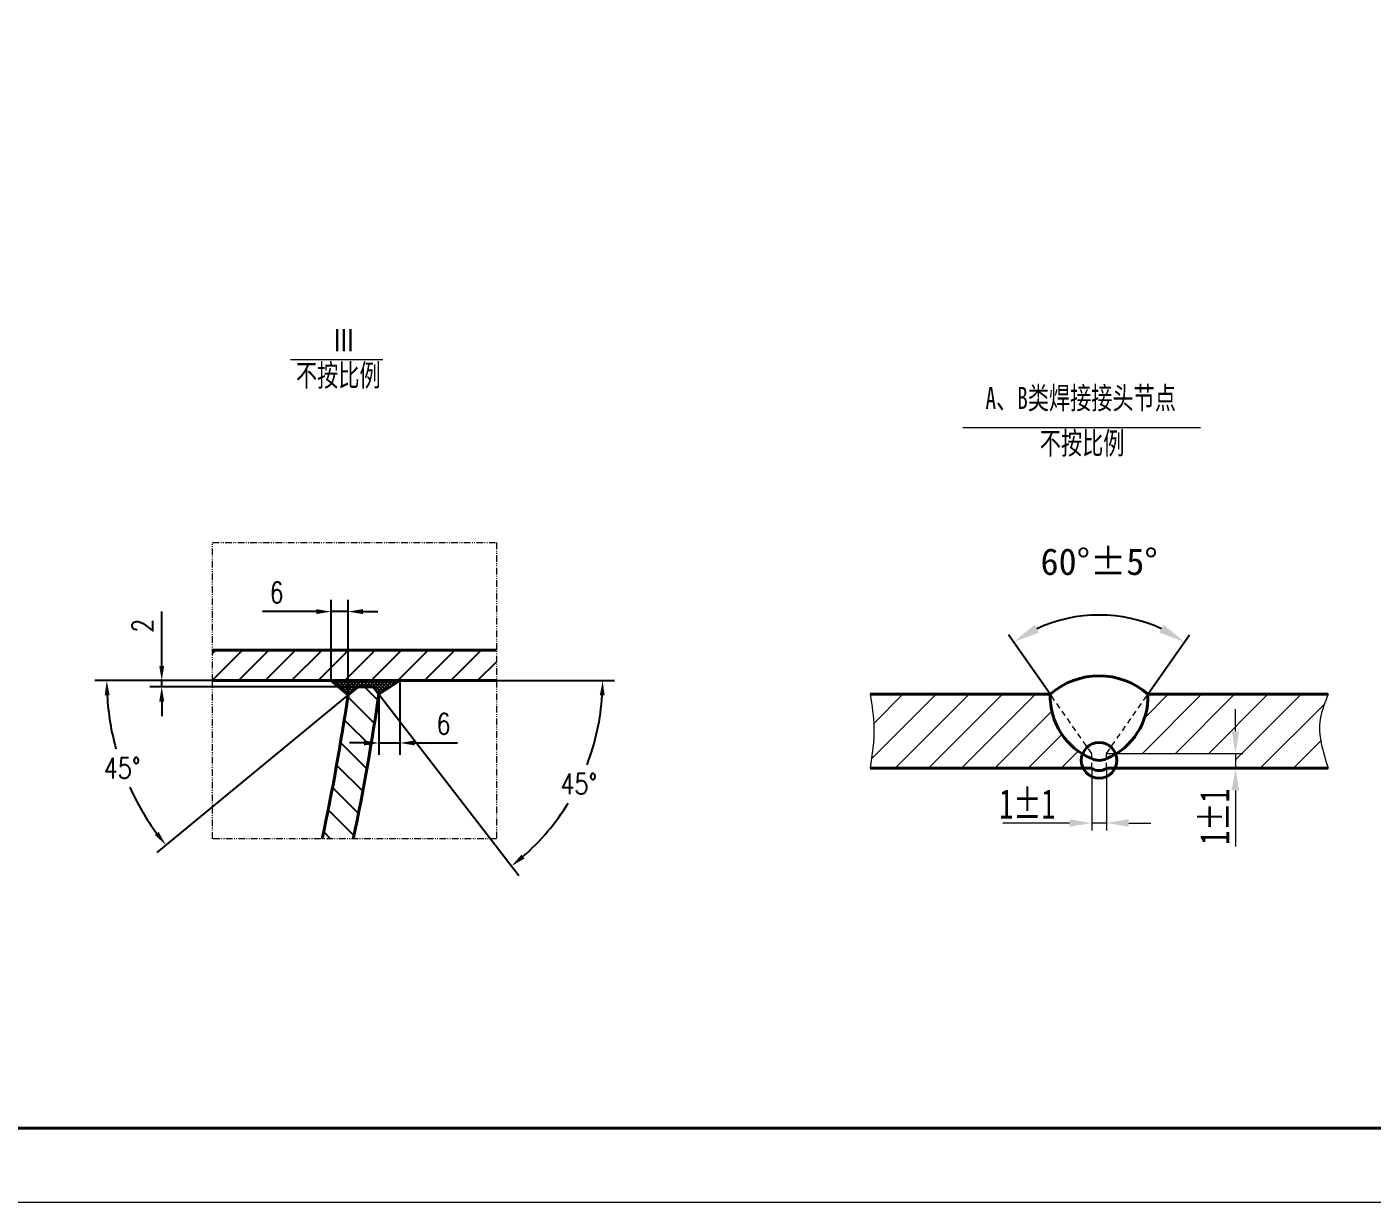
# Model space of a CAD drawing. Extents: x -15853 to 3578, y -6535 to 2458.
# Drawn here: x -14033 to -12213, y -6535 to -4945 of the extents above; entities that cross this region are included whole.
import ezdxf

# ---------------------------------------------------------------- set-up
doc = ezdxf.new("R2010")
doc.units = 0
doc.header["$LTSCALE"] = 10
doc.header["$PDMODE"] = 1
doc.linetypes.add('JXX-S', pattern=[1.7000000000000002, 0.9, -0.2, 0.1, -0.2, 0.1, -0.2])
doc.linetypes.add('XX-L', pattern=[1.25, 0.75, -0.5])
doc.layers.get('Defpoints').update_dxf_attribs({"linetype": 'CONTINUOUS'})
doc.layers.add('5剖面线层', color=2, linetype='CONTINUOUS')
doc.layers.add('7标注层', color=4, linetype='CONTINUOUS')
for name, color, linetype, lineweight in [('A 粗实线', 1, 'CONTINUOUS', 40), ('B 细实线', 7, 'CONTINUOUS', 18), ('G 长虚线', 6, 'XX-L', 20), ('H 短双点线', 3, 'JXX-S', 18), ('J 标注尺寸', 2, 'CONTINUOUS', 18)]:
    doc.layers.add(name, color=color, linetype=linetype, lineweight=lineweight)
doc.styles.add('HZTXT', font='SIMFANG.TTF', dxfattribs={"width": 0.75})
doc.styles.get("Standard").update_dxf_attribs({"font": 'SIMFANG.TTF'})
doc.styles.add('style2', font='SIMFANG.TTF', dxfattribs={"width": 0.7})
doc.styles.add('TH_GBDIM', font='romans.shx', dxfattribs={"width": 0.8, "bigfont": 'gbcbig.shx'})
doc.styles.add('标题中文', font='SIMFANG.TTF', dxfattribs={"width": 0.7})
doc.dimstyles.new('TH_GBDIM', dxfattribs={"dimscale": 8, "dimtxt": 3.5, "dimasz": 2.5, "dimexe": 2, "dimexo": 0, "dimgap": 1.5, "dimtad": 1, "dimdec": 1, "dimzin": 0, "dimdsep": 46, "dimtxsty": 'TH_GBDIM', "dimcen": 2.5, "dimclrd": 130, "dimclre": 130, "dimclrt": 3, "dimadec": 0, "dimazin": 0, "dimtfac": 0.714286, "dimtdec": 1, "dimtmove": 0, "dimatfit": 3, "dimfxl": 0, "dimtolj": 1, "dimtzin": 0, "dimlwd": -1, "dimlwe": -1, "dimarcsym": 0})
doc.dimstyles.new('通用标注4.0', dxfattribs={"dimscale": 12, "dimtxt": 3, "dimasz": 3, "dimexe": 1, "dimexo": 0, "dimgap": 1, "dimtad": 1, "dimdec": 0, "dimzin": 0, "dimdsep": 46, "dimtxsty": 'Standard', "dimcen": 0, "dimadec": 0, "dimazin": 0, "dimtfac": 0.375, "dimtdec": 0, "dimtmove": 2, "dimatfit": 3, "dimfxl": 0, "dimtzin": 0, "dimarcsym": 0})

# ---------------------------------------------------------------- blocks, each defined once
blk = doc.blocks.new('*D233')
at = {"layer": 'Defpoints', "color": 0}
for p in [(-12541.21486911778, -5744.714689745127), (-12647.99907821756, -5847.870911009006), (-12515.96587210399, -5847.870911009006), (-12591.98247516077, -5927.870911009006), (-12571.98247516077, -5927.870911009006)]:
    blk.add_point(p, dxfattribs=at)
at = {"layer": 'J 标注尺寸', "color": 0, "lineweight": -2}
for p, q in [((-12647.99907821756, -5847.870911009006), (-12704.49994345523, -5767.179312940634)), ((-12515.96587210399, -5847.870911009006), (-12459.46500686632, -5767.179312940635))]:
    blk.add_line(p, q, dxfattribs=at)
blk.add_arc((-12581.98247516077, -5942.152391076424), 201.6026875055578, 65.2448952610282, 114.7551047389717, dxfattribs=at)
at = {"layer": 'J 标注尺寸', "color": 0}
for points in [[(-12663.41282646504, -5764.278359051686), (-12669.39060323674, -5753.87325526231), (-12697.61702621902, -5777.009137472101)], [(-12494.57434708481, -5753.873255262311), (-12500.55212385651, -5764.278359051687), (-12466.34792410253, -5777.009137472102)]]:
    blk.add_solid(points, dxfattribs=at)
at = {"layer": 'J 标注尺寸', "color": 0, "insert": (-12581.98247516077, -5668.549703570867), "char_height": 36, "attachment_point": 5}
blk.add_mtext('60°±5°', dxfattribs=at)
blk = doc.blocks.new('*D238')
at = {"layer": '7标注层', "color": 130}
for p, q in [((-13850.4135408388, -5809.36163178996), (-13850.4135408388, -5735.561631789959)), ((-13575.30551082869, -5829.36163178996), (-13866.4135408388, -5829.36163178996)), ((-13575.07623646766, -5837.590203218531), (-13866.4135408388, -5837.590203218531)), ((-13850.4135408388, -5837.590203218531), (-13850.4135408388, -5829.36163178996)), ((-13850.4135408388, -5857.590203218531), (-13850.4135408388, -5877.590203218531))]:
    blk.add_line(p, q, dxfattribs=at)
for points in [[(-13853.74687417214, -5809.36163178996), (-13847.08020750547, -5809.36163178996), (-13850.4135408388, -5829.36163178996)], [(-13853.74687417214, -5857.590203218531), (-13847.08020750547, -5857.590203218531), (-13850.4135408388, -5837.590203218531)]]:
    blk.add_solid(points, dxfattribs=at)
at = {"layer": 'Defpoints', "color": 0}
for p in [(-13850.4135408388, -5829.36163178996), (-13575.30551082869, -5829.36163178996), (-13575.07623646766, -5837.590203218531)]:
    blk.add_point(p, dxfattribs=at)
at = {"layer": '7标注层', "color": 3, "insert": (-13876.4135408388, -5755.028298456628), "char_height": 28, "attachment_point": 5, "rotation": 90, "style": 'TH_GBDIM'}
blk.add_mtext('\\A1;2{}{}', dxfattribs=at)
blk = doc.blocks.new('*D237')
at = {"layer": '7标注层', "color": 130}
for p, q in [((-13781.54937060379, -5829.36163178996), (-13940.79038600709, -5829.36163178996)), ((-13598.18452266785, -5848.425289352708), (-13857.15232879784, -6062.125138089052))]:
    blk.add_line(p, q, dxfattribs=at)
for start, end in [(183.2772272151286, 195.2962769926213), (204.3623525083714, 216.2521711181009)]:
    blk.add_arc((-13575.08261779973, -5829.36163178996), 349.7077682073567, start, end, dxfattribs=at)
for points in [[(-13927.55045015943, -5849.448770884068), (-13920.88650968824, -5849.258135522983), (-13924.79038600709, -5829.361631789959)], [(-13854.46411499854, -6034.110701455711), (-13859.72533416082, -6038.20508997793), (-13844.81155901302, -6051.941553203665)]]:
    blk.add_solid(points, dxfattribs=at)
at = {"layer": 'Defpoints', "color": 0}
for p in [(-13781.54937060379, -5829.36163178996), (-13585.05424437337, -5837.590203218531), (-13397.61104399751, -5829.361631789959), (-13598.18452266785, -5848.425289352708), (-13915.58349476681, -5909.077853032692)]:
    blk.add_point(p, dxfattribs=at)
at = {"layer": '7标注层', "color": 3, "insert": (-13904.18885383697, -5947.618168801531), "char_height": 28, "attachment_point": 5, "style": 'TH_GBDIM'}
blk.add_mtext('\\A1;45%%d{}{}', dxfattribs=at)
blk = doc.blocks.new('*D236')
at = {"layer": '7标注层', "color": 130}
for p, q in [((-13397.61104399751, -5829.36163178996), (-13237.72561937561, -5829.36163178996)), ((-13556.48552337434, -5847.64215950194), (-13367.22677565514, -6092.881859425241))]:
    blk.add_line(p, q, dxfattribs=at)
for start, end in [(338.9615092248565, 356.383012504346), (311.2754212394314, 328.4594769735976)]:
    blk.add_arc((-13570.5931486222, -5829.36163178996), 316.8675292465881, start, end, dxfattribs=at)
for points in [[(-13257.68847094102, -5849.246473217079), (-13251.02512498815, -5849.456866080069), (-13253.72561937561, -5829.36163178996)], [(-13359.44341360207, -6070.075839038881), (-13363.6809650286, -6064.929228275295), (-13377.00202160609, -6080.215187936711)]]:
    blk.add_solid(points, dxfattribs=at)
at = {"layer": 'Defpoints', "color": 0}
for p in [(-13781.54937060379, -5829.36163178996), (-13564.24291607593, -5837.590203218532), (-13397.61104399751, -5829.36163178996), (-13556.48552337434, -5847.64215950194), (-13310.69586074109, -6010.630577952499)]:
    blk.add_point(p, dxfattribs=at)
at = {"layer": '7标注层', "color": 3, "insert": (-13286.20980417979, -5969.115502915559), "char_height": 28, "attachment_point": 5, "style": 'TH_GBDIM'}
blk.add_mtext('\\A1;45%%d{}{}', dxfattribs=at)
blk = doc.blocks.new('*D235')
at = {"layer": '7标注层', "color": 130}
for p, q in [((-13621.28642753597, -5829.36163178996), (-13621.28642753597, -5719.915560815718)), ((-13598.18452266785, -5848.425289352708), (-13598.18452266785, -5719.915560815718)), ((-13641.28642753597, -5735.915560815718), (-13713.88642753597, -5735.915560815718)), ((-13598.18452266785, -5735.915560815718), (-13621.28642753597, -5735.915560815718)), ((-13578.18452266785, -5735.915560815718), (-13558.18452266785, -5735.915560815718))]:
    blk.add_line(p, q, dxfattribs=at)
for points in [[(-13641.28642753597, -5732.582227482385), (-13641.28642753597, -5739.248894149051), (-13621.28642753597, -5735.915560815718)], [(-13578.18452266785, -5732.582227482385), (-13578.18452266785, -5739.248894149051), (-13598.18452266785, -5735.915560815718)]]:
    blk.add_solid(points, dxfattribs=at)
at = {"layer": 'Defpoints', "color": 0}
for p in [(-13621.28642753597, -5735.915560815718), (-13621.28642753597, -5829.36163178996), (-13598.18452266785, -5848.425289352708)]:
    blk.add_point(p, dxfattribs=at)
at = {"layer": '7标注层', "color": 3, "insert": (-13694.95309420263, -5709.915560815718), "char_height": 28, "attachment_point": 5, "style": 'TH_GBDIM'}
blk.add_mtext('\\A1;6{}{}', dxfattribs=at)
blk = doc.blocks.new('*D234')
at = {"layer": '7标注层', "color": 130}
for p, q in [((-13528.01073291335, -5829.36163178996), (-13528.01073291335, -5929.683716453563)), ((-13556.48552337433, -5847.64215950194), (-13556.48552337433, -5929.683716453563)), ((-13576.48552337433, -5913.683716453563), (-13596.48552337433, -5913.683716453563)), ((-13556.48552337433, -5913.683716453563), (-13528.01073291335, -5913.683716453563)), ((-13508.01073291335, -5913.683716453563), (-13450.14406624668, -5913.683716453563))]:
    blk.add_line(p, q, dxfattribs=at)
for points in [[(-13576.48552337433, -5910.35038312023), (-13576.48552337433, -5917.017049786896), (-13556.48552337433, -5913.683716453563)], [(-13508.01073291335, -5910.35038312023), (-13508.01073291335, -5917.017049786896), (-13528.01073291335, -5913.683716453563)]]:
    blk.add_solid(points, dxfattribs=at)
at = {"layer": 'Defpoints', "color": 0}
for p in [(-13528.01073291335, -5829.36163178996), (-13556.48552337433, -5847.64215950194), (-13528.01073291335, -5913.683716453563)]:
    blk.add_point(p, dxfattribs=at)
at = {"layer": '7标注层', "color": 3, "insert": (-13469.07739958002, -5887.683716453563), "char_height": 28, "attachment_point": 5, "style": 'TH_GBDIM'}
blk.add_mtext('\\A1;6{}{}', dxfattribs=at)

msp = doc.modelspace()

# ---------------------------------------------------------------- hatches: boundary and pattern name
at = {"layer": '5剖面线层'}
h = msp.add_hatch(dxfattribs=at)
h.set_pattern_fill('ANSI31', color=256, scale=8, style=0)
h.set_pattern_definition([(45, (15394.66491319793, -3377.524224030212), (-17.9605122421383, 17.9605122421383), [])])
h.paths.add_polyline_path([(-13397.61104399751, -5788.218774647101), (-13781.54937060379, -5788.218774647101), (-13781.54937060379, -5829.361631789958), (-13397.61104399751, -5829.361631789956)])
h = msp.add_hatch(dxfattribs=at)
h.set_pattern_fill('ANSI31', color=256, scale=8, angle=90, style=0)
h.set_pattern_definition([(135, (15394.66491319793, -3377.524224030212), (-17.96051224213831, -17.9605122421383), [])])
h.paths.add_polyline_path([(-13556.48552337433, -5847.642159501938), (-13564.24291607593, -5837.590203218529), (-13585.05424437337, -5837.590203218528), (-13598.18452266785, -5848.425289352706, -0.01542705373463392), (-13633.18207108733, -6043.290837327388), (-13591.13985707312, -6043.290837327388, 0.01528638581715375)])
h = msp.add_hatch(dxfattribs=at)
h.set_pattern_fill('ANSI37', color=256, scale=1.028571428571428, style=0)
h.set_pattern_definition([(44.99999999999999, (-12708.73347311139, -3826.658905384245), (-2.309208716846353, 2.309208716846352), []), (135, (-12708.73347311139, -3826.658905384245), (-2.309208716846354, -2.309208716846352), [])])
h.paths.add_polyline_path([(-13621.28642753597, -5829.36163178996), (-13598.18452266785, -5848.425289352706), (-13585.05424437337, -5837.590203218529), (-13564.24291607593, -5837.590203218529), (-13556.48552337433, -5847.642159501938), (-13528.01073291335, -5829.361631789956)])
at = {"layer": 'J 标注尺寸'}
h = msp.add_hatch(dxfattribs=at)
h.set_pattern_fill('ANSI31', color=256, scale=10, style=0)
h.set_pattern_definition([(45, (-43120.05405047489, -47121.17071072678), (-22.45064030267288, 22.45064030267288), [])])
edge = h.paths.add_edge_path()
edge.add_arc((-12581.98247516077, -5937.246735310275), 24.10373919064113, 180, 206.1529425672991, ccw=False)
edge.add_arc((-12581.98247516077, -5937.246735310275), 24.10373919064114, 158.9896631412668, 180, ccw=False)
edge.add_arc((-12557.45216444503, -5851.160494393855), 90.60664960463032, 177.919350547366, 238.729860753278, ccw=False)
edge.add_line((-12647.99907821756, -5847.870911009006), (-12891.98247516077, -5847.870911009006))
edge.add_spline(control_points=[(-12891.98247516077, -5847.870911009006), (-12889.45623309498, -5862.934704451047), (-12883.8757181038, -5896.210900056223), (-12889.11497582771, -5929.597877055787), (-12891.98247516077, -5947.870911009006)], knot_values=[0, 0, 0, 0, 4.553085131909655, 10.0578484456397, 10.0578484456397, 10.0578484456397, 10.0578484456397], degree=3, periodic=0)
edge.add_line((-12891.98247516077, -5947.870911009006), (-12603.61848989762, -5947.870911009006))
edge = h.paths.add_edge_path()
edge.add_line((-12397.49918794766, -5927.870911009006), (-12397.49918794766, -5947.870911009006))
edge.add_line((-12397.49918794766, -5947.870911009006), (-12387.49918794766, -5947.870911009006))
edge.add_line((-12387.49918794766, -5947.870911009006), (-12271.98247516077, -5947.870911009006))
edge.add_spline(control_points=[(-12271.98247516077, -5947.870911009006), (-12279.11768773225, -5925.44451515246), (-12289.98721180389, -5891.280957001838), (-12276.58642285473, -5858.97118895836), (-12271.98247516077, -5847.870911009006)], knot_values=[0, 0, 0, 0, 6.737565344485811, 10.26376270678672, 10.26376270678672, 10.26376270678672, 10.26376270678672], degree=3, periodic=0)
edge.add_line((-12271.98247516077, -5847.870911009006), (-12515.96587210399, -5847.870911009006))
edge.add_arc((-12606.51278587652, -5851.160494393855), 90.60664960463035, -57.84712910257002, 2.0806494526340202, ccw=False)
edge.add_line((-12558.29373429619, -5927.870911009006), (-12397.49918794766, -5927.870911009006))

# ---------------------------------------------------------------- linework, layer by layer
at = {"layer": 'A 粗实线'}
for p, q in [((-13397.61104399751, -5788.218774647101), (-13781.54937060379, -5788.218774647101)), ((-13397.61104399751, -5829.36163178996), (-13781.54937060379, -5829.36163178996)), ((-13621.28642753596, -5829.36163178996), (-13598.18452266785, -5848.425289352708)), ((-13585.05424437338, -5837.590203218531), (-13598.18452266785, -5848.425289352708)), ((-13564.24291607594, -5837.590203218531), (-13585.05424437338, -5837.590203218531)), ((-13564.24291607594, -5837.590203218531), (-13556.48552337434, -5847.64215950194)), ((-13528.01073291335, -5829.36163178996), (-13556.48552337434, -5847.64215950194)), ((-12891.98247516077, -5847.870911009006), (-12647.99907821756, -5847.870911009006)), ((-12271.98247516077, -5847.870911009006), (-12515.96587210399, -5847.870911009006)), ((-12891.98247516077, -5947.870911009006), (-12591.98247516077, -5947.870911009006)), ((-12271.98247516077, -5947.870911009006), (-12571.98247516077, -5947.870911009006))]:
    msp.add_line(p, q, dxfattribs=at)
at = {"layer": 'A 粗实线', "color": 5}
msp.add_lwpolyline([(-15603.11643306748, -6435.127686174825), (-10013.11643306748, -6435.127686174825), (-10013.11643306748, -2435.127686174825), (-15603.11643306748, -2435.127686174825)], close=True, dxfattribs=at)
at = {"layer": 'A 粗实线'}
msp.add_circle((-12581.98247516077, -5937.246735310275), 24.10373919064114, dxfattribs=at)
for centre, radius, start, end in [((-12581.98247516077, -5921.841454183761), 99.14551496021247, 48.25199659378274, 131.7480034062173), ((-16772.78598312532, -5378.84734607567), 3209.142857142857, 348.0506435619853, 351.5859833938397), ((-16772.78598312532, -5378.84734607567), 3250.285714285715, 348.2040897812039, 351.7652661608257), ((-12557.45216444503, -5851.160494393855), 90.60664960463032, 177.9193505474096, 247.5980844388655), ((-12606.51278587652, -5851.160494393855), 90.60664960463032, 292.4019155611345, 2.080649452590375), ((-12581.98247516077, -5914.511926924217), 22.73480838605612, 243.9054237838305, 296.0945762161695), ((-12581.98247516077, -5934.224721287393), 16.91799320008909, 233.7658415313784, 306.2341584686215)]:
    msp.add_arc(centre, radius, start, end, dxfattribs=at)
at = {"layer": 'B 细实线'}
msp.add_lwpolyline([(-15853.11643306748, -6535.127686174825), (-9913.11643306748, -6535.127686174825), (-9913.11643306748, -2335.127686174825), (-15853.11643306748, -2335.127686174825)], close=True, dxfattribs=at)
at = {"layer": 'G 长虚线'}
for p, q in [((-12591.98247516077, -5927.870911009006), (-12647.99907821756, -5847.870911009006)), ((-12571.98247516077, -5927.870911009006), (-12515.96587210399, -5847.870911009006)), ((-12591.98247516077, -5947.870911009006), (-12591.98247516077, -5927.870911009006)), ((-12571.98247516077, -5947.870911009006), (-12571.98247516077, -5927.870911009006))]:
    msp.add_line(p, q, dxfattribs=at)
at = {"layer": 'H 短双点线'}
for p, q in [((-13781.54937060379, -5642.543712403765), (-13397.61104399751, -5642.543712403765)), ((-13781.54937060379, -5829.36163178996), (-13781.54937060379, -5642.543712403765)), ((-13397.61104399751, -5642.543712403765), (-13397.61104399751, -6043.290837327391)), ((-13781.54937060379, -6043.290837327391), (-13781.54937060379, -5829.36163178996)), ((-13397.61104399751, -6043.290837327391), (-13781.54937060379, -6043.290837327391))]:
    msp.add_line(p, q, dxfattribs=at)
at = {"layer": 'J 标注尺寸'}
for p, q in [((-13675.98618383644, -5394.808073558977), (-13551.31027060837, -5394.808073558977)), ((-12766.29954589171, -5486.749899016053), (-12444.97198596357, -5486.749899016053)), ((-12397.49918794766, -5897.870911009006), (-12397.49918794766, -5867.870911009006)), ((-12571.98247516077, -5927.870911009006), (-12387.49918794766, -5927.870911009006)), ((-12397.49918794766, -5927.870911009006), (-12397.49918794766, -5947.870911009006)), ((-12591.98247516077, -5947.870911009006), (-12591.98247516077, -6032.072480879662)), ((-12571.98247516077, -5947.870911009006), (-12387.49918794766, -5947.870911009006)), ((-12571.98247516077, -5947.870911009006), (-12571.98247516077, -6032.072480879662)), ((-12397.49918794766, -5977.870911009006), (-12397.49918794766, -6054.011324765317)), ((-12621.98247516077, -6022.072480879662), (-12712.39094268302, -6022.072480879662)), ((-12571.98247516077, -6022.072480879662), (-12591.98247516077, -6022.072480879662)), ((-12541.98247516077, -6022.072480879662), (-12511.98247516077, -6022.072480879662))]:
    msp.add_line(p, q, dxfattribs=at)
for points in [[(-12891.98247516077, -5847.870911009006), (-12886.62102367933, -5893.08499354812), (-12891.98247516077, -5947.870911009006)], [(-12271.98247516077, -5847.870911009006), (-12282.92964293629, -5881.390551542347), (-12271.98247516077, -5947.870911009006)]]:
    msp.add_spline(points, degree=3, dxfattribs=at)
for points in [[(-12402.49918794766, -5897.870911009006), (-12392.49918794766, -5897.870911009006), (-12397.49918794766, -5927.870911009006)], [(-12402.49918794766, -5977.870911009006), (-12392.49918794766, -5977.870911009006), (-12397.49918794766, -5947.870911009006)], [(-12621.98247516077, -6017.072480879662), (-12621.98247516077, -6027.072480879662), (-12591.98247516077, -6022.072480879662)], [(-12541.98247516077, -6017.072480879662), (-12541.98247516077, -6027.072480879662), (-12571.98247516077, -6022.072480879662)]]:
    msp.add_solid(points, dxfattribs=at)

# ---------------------------------------------------------------- texts
at = {"layer": 'J 标注尺寸', "char_height": 30, "width": 621, "attachment_point": 1}
for s, insert, style in [('Ⅲ', (-13619.29893113826, -5353.413985270477), 'HZTXT'), ('不按比例', (-13668.76767661506, -5400.922580370314), '标题中文'), ('A、B类焊接接头节点', (-12735.69709667056, -5431.719434259252), '标题中文'), ('不按比例', (-12662.25076978354, -5492.864405827389), '标题中文')]:
    msp.add_mtext(s, dxfattribs=dict(at, insert=insert, style=style))
at = {"layer": 'J 标注尺寸', "insert": (-12679.14252283995, -5996.008348608004), "char_height": 40, "attachment_point": 5, "style": 'style2'}
msp.add_mtext('{\\f仿宋_GB2312|b0|i0|c134|p49;1±1}', dxfattribs=at)
at = {"layer": 'J 标注尺寸', "insert": (-12425.54119885969, -6013.46930112197), "char_height": 40, "attachment_point": 5, "rotation": 90, "style": 'style2'}
msp.add_mtext('{\\f仿宋_GB2312|b0|i0|c134|p49;1±1}', dxfattribs=at)

# ---------------------------------------------------------------- dimensions: what is measured, and where the dimension line sits
at = {"layer": '7标注层'}
dim = msp.add_linear_dim(base=(-13621.28642753597, -5735.915560815718), p1=(-13598.18452266785, -5848.425289352708), p2=(-13621.28642753597, -5829.36163178996), text='6{}{}', dimstyle='TH_GBDIM', override={"dimgap": 1.5, "dimtad": 1, "dimjust": 0, "dimse1": 0, "dimse2": 0, "dimsd1": 0, "dimsd2": 0, "dimclrt": 3, "dimtvp": 0}, dxfattribs=at)
dim.commit()
dim.dimension.update_dxf_attribs({"geometry": '*D235', "text_midpoint": (-13694.95309420263, -5735.915560815718), "dimtype": 160})
dim = msp.add_linear_dim(base=(-13850.4135408388, -5829.36163178996), p1=(-13575.07623646766, -5837.590203218531), p2=(-13575.30551082869, -5829.36163178996), angle=90, text='2{}{}', dimstyle='TH_GBDIM', override={"dimgap": 1.5, "dimtad": 1, "dimjust": 0, "dimse1": 0, "dimse2": 0, "dimsd1": 0, "dimsd2": 0, "dimclrt": 3, "dimtvp": 0}, dxfattribs=at)
dim.commit()
dim.dimension.update_dxf_attribs({"geometry": '*D238', "text_midpoint": (-13850.4135408388, -5755.028298456628), "dimtype": 160})
for base, line1, picture, middle in [((-13915.58349476681, -5909.077853032692), ((-13585.05424437337, -5837.590203218531), (-13598.18452266785, -5848.425289352708)), '*D237', (-13904.18885383697, -5947.618168801531)), ((-13310.69586074109, -6010.630577952499), ((-13564.24291607593, -5837.590203218531), (-13556.48552337434, -5847.64215950194)), '*D236', (-13286.20980417979, -5969.115502915559))]:
    dim = msp.add_angular_dim_2l(base=base, line1=line1, line2=((-13397.61104399751, -5829.36163178996), (-13781.54937060379, -5829.36163178996)), text='45%%d{}{}', dimstyle='TH_GBDIM', override={"dimtad": 0, "dimtih": 1, "dimtoh": 1, "dimclrt": 3}, dxfattribs=at)
    dim.commit()
    dim.dimension.update_dxf_attribs({"geometry": picture, "text_midpoint": middle})
dim = msp.add_linear_dim(base=(-13528.01073291335, -5913.683716453563), p1=(-13556.48552337433, -5847.64215950194), p2=(-13528.01073291335, -5829.36163178996), text='6{}{}', dimstyle='TH_GBDIM', override={"dimgap": 1.5, "dimtad": 1, "dimjust": 0, "dimse1": 0, "dimse2": 0, "dimsd1": 0, "dimsd2": 0, "dimclrt": 3, "dimtvp": 0}, dxfattribs=at)
dim.commit()
dim.dimension.update_dxf_attribs({"geometry": '*D234', "text_midpoint": (-13469.07739958002, -5887.683716453563)})
at = {"layer": 'J 标注尺寸'}
dim = msp.add_angular_dim_2l(base=(-12541.21486911778, -5744.714689745127), line1=((-12591.98247516077, -5927.870911009006), (-12647.99907821756, -5847.870911009006)), line2=((-12571.98247516077, -5927.870911009006), (-12515.96587210399, -5847.870911009006)), text='60°±5°', dimstyle='通用标注4.0', dxfattribs=at)
dim.commit()
dim.dimension.update_dxf_attribs({"geometry": '*D233', "text_midpoint": (-12581.98247516077, -5668.549703570867)})

doc.saveas('drawing.dxf')
